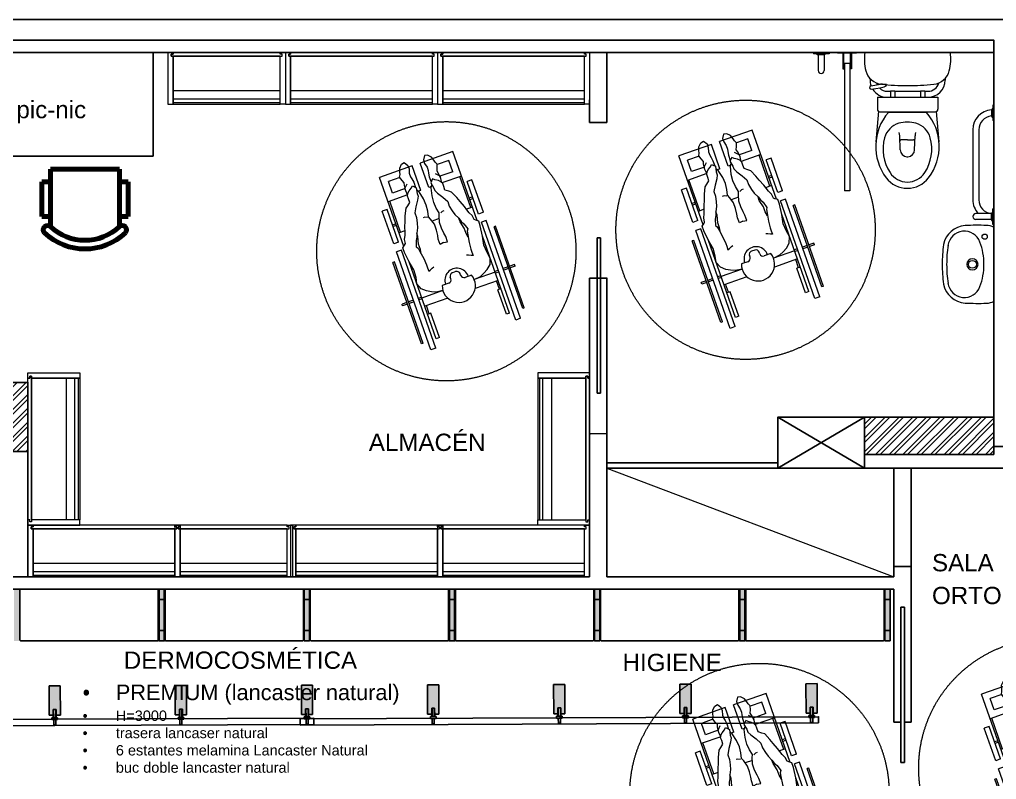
# Model space of a CAD drawing. Extents: x -62916 to 126930, y -44595 to 9525.
# Drawn here: x -22295 to -16642, y -21297 to -16900 of the extents above; entities that cross this region are included whole.
import ezdxf

# ---------------------------------------------------------------- set-up
doc = ezdxf.new("R2010")
doc.units = 0
doc.header["$LTSCALE"] = 1000
doc.header["$MEASUREMENT"] = 0
for name, pattern in [('Discontinua JB', [0.75, 0.5, -0.25]), ('TRAZOS2', [0.375, 0.25, -0.125]), ('TRAZOSX2', [38.1, 25.4, -12.7])]:
    doc.linetypes.add(name, pattern=pattern)
doc.layers.get('0').update_dxf_attribs({"linetype": 'CONTINUOUS'})
for name, color, linetype in [('A_luminarias tecnicas', 21, 'CONTINUOUS'), ('ALZADO', 7, 'CONTINUOUS'), ('AREA', 1, 'CONTINUOUS'), ('Linea Capa Color 0000 JB', 7, 'CONTINUOUS'), ('Linea Capa Color 0140 Blau Vidre JB', 140, 'CONTINUOUS'), ('Mobiliario', 8, 'CONTINUOUS'), ('MURO', 2, 'CONTINUOUS')]:
    doc.layers.add(name, color=color, linetype=linetype)
for name, color, linetype, lineweight in [('CONCEP 2D', 7, 'CONTINUOUS', 15), ('dwgautocad.com', 7, 'CONTINUOUS', 100), ('textos DT ocultar', 7, 'CONTINUOUS', 13)]:
    doc.layers.add(name, color=color, linetype=linetype, lineweight=lineweight)
doc.styles.add('ARIAL', font='Arial.ttf')
doc.styles.add('STYLE1', font='Arial.ttf', dxfattribs={"width": 0.75})

# ---------------------------------------------------------------- blocks, each defined once
blk = doc.blocks.new('A$C7E0B66F5')
at = {"layer": 'CONCEP 2D'}
for p, q in [((0.7879, 1.3267), (0.5992, 1.2604)), ((0.9283, 0.9271), (0.7879, 1.3267)), ((0.5521, 1.2439), (0.3634, 1.1776)), ((0.6018, 1.1023), (0.5521, 1.2439)), ((0.649, 1.1189), (0.5992, 1.2604)), ((0.7635, 1.2757), (0.697, 1.2524)), ((0.7867, 1.2097), (0.7635, 1.2757)), ((0.7867, 1.2097), (0.7126, 1.1837)), ((0.5038, 0.778), (0.3634, 1.1776)), ((0.4809, 1.1764), (0.4144, 1.1531)), ((0.4376, 1.087), (0.4144, 1.1531)), ((0.6701, 1.1694), (0.6594, 1.1468)), ((0.6594, 1.1468), (0.6765, 1.119)), ((0.6621, 1.1177), (0.6666, 1.135)), ((0.6837, 1.163), (0.6701, 1.1694)), ((0.704, 1.1589), (0.6837, 1.163)), ((0.7177, 1.1523), (0.704, 1.1589)), ((0.7291, 1.1412), (0.7177, 1.1523)), ((0.8377, 1.1852), (0.7246, 1.1455)), ((0.735, 1.1245), (0.7291, 1.1412)), ((0.8912, 1.0026), (0.8282, 1.1819)), ((0.8981, 1.1641), (0.8698, 1.1541)), ((0.9361, 0.9654), (0.8698, 1.1541)), ((0.9644, 0.9754), (0.8981, 1.1641)), ((0.5261, 1.0757), (0.4131, 1.036)), ((0.5117, 1.1131), (0.4376, 1.087)), ((0.5253, 1.0696), (0.5273, 1.0854)), ((0.5273, 1.0854), (0.5339, 1.0991)), ((0.5339, 1.0991), (0.5472, 1.115)), ((0.5472, 1.115), (0.5537, 1.1285)), ((0.5537, 1.1285), (0.5762, 1.1176)), ((0.5762, 1.1176), (0.5803, 1.0852)), ((0.5924, 1.0932), (0.5779, 1.1038)), ((0.5803, 1.0852), (0.5862, 1.0684)), ((0.6018, 1.1023), (0.587, 1.0971)), ((0.6177, 1.0532), (0.5924, 1.0932)), ((0.6638, 1.1241), (0.649, 1.1189)), ((0.6673, 1.0706), (0.6621, 1.1177)), ((0.6765, 1.119), (0.6824, 1.1022)), ((0.6824, 1.1022), (0.6995, 1.0857)), ((0.6995, 1.0857), (0.7303, 1.0627)), ((0.742, 1.1045), (0.735, 1.1245)), ((0.7634, 1.0968), (0.742, 1.1045)), ((0.7803, 1.0915), (0.7634, 1.0968)), ((0.8101, 1.0605), (0.7803, 1.0915)), ((0.4855, 0.8601), (0.4225, 1.0394)), ((0.5312, 1.0529), (0.5253, 1.0696)), ((0.5264, 1.0135), (0.5383, 1.0329)), ((0.5383, 1.0329), (0.5312, 1.0529)), ((0.5831, 1.0448), (0.5736, 1.0076)), ((0.5862, 1.0684), (0.5831, 1.0448)), ((0.6341, 1.0175), (0.6177, 1.0532)), ((0.6769, 1.0325), (0.6673, 1.0706)), ((0.692, 1.0003), (0.6769, 1.0325)), ((0.7303, 1.0627), (0.7577, 1.0384)), ((0.7577, 1.0384), (0.7671, 1.0115)), ((0.8296, 1.0373), (0.8101, 1.0605)), ((0.8548, 1.0085), (0.8296, 1.0373)), ((0.9013, 1.0645), (0.8824, 1.0579)), ((0.9046, 1.055), (0.8857, 1.0484)), ((0.4075, 0.9917), (0.3792, 0.9817)), ((0.4455, 0.793), (0.3792, 0.9817)), ((0.4738, 0.803), (0.4075, 0.9917)), ((0.5126, 0.956), (0.5165, 0.9988)), ((0.5165, 0.9988), (0.5264, 1.0135)), ((0.5736, 1.0076), (0.5673, 0.9716)), ((0.5673, 0.9716), (0.5768, 0.9446)), ((0.6424, 0.9829), (0.6341, 1.0175)), ((0.6464, 0.9502), (0.6424, 0.9829)), ((0.7093, 0.9724), (0.692, 1.0003)), ((0.7085, 0.9534), (0.7093, 0.9724)), ((0.7172, 0.9715), (0.7281, 0.9828)), ((0.7281, 0.9828), (0.7382, 0.9863)), ((0.7671, 1.0115), (0.7844, 0.9837)), ((0.7844, 0.9837), (0.7994, 0.9627)), ((0.7994, 0.9627), (0.822, 0.9406)), ((0.8684, 0.9907), (0.8548, 1.0085)), ((0.9006, 1.006), (0.866, 0.9938)), ((0.8822, 0.973), (0.8684, 0.9907)), ((0.8993, 0.9564), (0.8822, 0.973)), ((0.9644, 0.9754), (0.9361, 0.9654)), ((0.4579, 0.9087), (0.439, 0.902)), ((0.5103, 0.8874), (0.512, 0.9257)), ((0.512, 0.9257), (0.5126, 0.956)), ((0.5768, 0.9446), (0.5807, 0.9121)), ((0.5807, 0.9121), (0.5822, 0.8864)), ((0.6252, 0.9466), (0.6151, 0.9431)), ((0.6408, 0.9446), (0.6252, 0.9466)), ((0.6589, 0.936), (0.6464, 0.9502)), ((0.6808, 0.906), (0.6589, 0.936)), ((0.7091, 0.9387), (0.6676, 0.9241)), ((0.6926, 0.8725), (0.6808, 0.906)), ((0.7102, 0.9163), (0.7085, 0.9534)), ((0.7219, 0.8828), (0.7102, 0.9163)), ((0.8291, 0.9204), (0.822, 0.9406)), ((0.822, 0.9406), (0.8358, 0.9228)), ((0.8533, 0.8837), (0.8291, 0.9204)), ((0.8358, 0.9228), (0.8518, 0.9096)), ((0.8518, 0.9096), (0.8737, 0.8796)), ((0.9109, 0.9341), (0.8993, 0.9564)), ((0.92, 0.9297), (0.9109, 0.9341)), ((0.937, 0.9245), (0.92, 0.9297)), ((0.9464, 0.8977), (0.937, 0.9245)), ((0.981, 0.9282), (0.9527, 0.9182)), ((1.1516, 0.3522), (0.9527, 0.9182)), ((1.1799, 0.3621), (0.981, 0.9282)), ((0.4612, 0.8992), (0.4423, 0.8926)), ((0.5107, 0.8689), (0.4761, 0.8568)), ((0.5108, 0.8651), (0.5103, 0.8874)), ((0.5112, 0.8426), (0.5108, 0.8651)), ((0.5822, 0.8864), (0.5783, 0.855)), ((0.5854, 0.8348), (0.5783, 0.855)), ((0.5783, 0.855), (0.5787, 0.8324)), ((0.6998, 0.8411), (0.6926, 0.8725)), ((0.7359, 0.8538), (0.7219, 0.8828)), ((0.7463, 0.8348), (0.7359, 0.8538)), ((0.8639, 0.8535), (0.8533, 0.8837)), ((0.8769, 0.831), (0.8639, 0.8535)), ((0.8737, 0.8796), (0.8704, 0.8672)), ((0.8704, 0.8672), (0.8742, 0.8459)), ((0.9597, 0.8383), (0.9464, 0.8977)), ((1.0353, 0.8943), (1.0258, 0.891)), ((1.1916, 0.4192), (1.0258, 0.891)), ((1.201, 0.4226), (1.0353, 0.8943)), ((0.4738, 0.803), (0.4455, 0.793)), ((0.5082, 0.8189), (0.5112, 0.8426)), ((0.513, 0.7943), (0.5082, 0.8189)), ((0.5087, 0.7852), (0.513, 0.7943)), ((0.5787, 0.8324), (0.5745, 0.8121)), ((0.5745, 0.8121), (0.5762, 0.7751)), ((0.5895, 0.791), (0.5854, 0.8348)), ((0.7035, 0.8198), (0.6998, 0.8411)), ((0.7141, 0.7897), (0.7035, 0.8198)), ((0.7343, 0.8006), (0.7141, 0.7897)), ((0.7343, 0.8006), (0.7569, 0.8047)), ((0.7569, 0.8047), (0.7463, 0.8348)), ((0.8742, 0.8459), (0.8827, 0.8)), ((0.8827, 0.8), (0.8924, 0.7619)), ((0.9672, 0.7846), (0.9597, 0.8383)), ((1.1161, 0.3927), (0.9598, 0.8377)), ((0.4904, 0.7558), (0.4621, 0.7459)), ((0.661, 0.1798), (0.4621, 0.7459)), ((0.6893, 0.1897), (0.4904, 0.7558)), ((0.4987, 0.7705), (0.5087, 0.7852)), ((0.5081, 0.7437), (0.4987, 0.7705)), ((0.5349, 0.689), (0.5081, 0.7437)), ((0.5762, 0.7751), (0.5864, 0.7674)), ((0.5864, 0.7674), (0.5969, 0.7485)), ((0.6001, 0.7608), (0.5895, 0.791)), ((0.5969, 0.7485), (0.6189, 0.7073)), ((0.604, 0.7351), (0.6001, 0.7608)), ((0.8924, 0.7619), (0.8982, 0.7451)), ((0.8982, 0.7451), (0.9053, 0.7251)), ((0.9859, 0.7421), (0.9672, 0.7846)), ((1.0043, 0.711), (0.9859, 0.7421)), ((0.4503, 0.6887), (0.4409, 0.6854)), ((0.6067, 0.2137), (0.4409, 0.6854)), ((0.6161, 0.217), (0.4503, 0.6887)), ((0.5626, 0.6424), (0.5349, 0.689)), ((0.6916, 0.2435), (0.5352, 0.6885)), ((0.6189, 0.7073), (0.6352, 0.6716)), ((0.8784, 0.7269), (0.8672, 0.7268)), ((0.8941, 0.7248), (0.8784, 0.7269)), ((0.9053, 0.7251), (0.8941, 0.7248)), ((1.0027, 0.6728), (1.0043, 0.711)), ((0.5746, 0.5975), (0.5626, 0.6424)), ((0.6352, 0.6716), (0.6411, 0.6548)), ((0.6411, 0.6548), (0.6481, 0.6348)), ((0.6481, 0.6348), (0.6571, 0.6416)), ((0.6571, 0.6416), (0.668, 0.653)), ((0.668, 0.653), (0.6769, 0.6599)), ((0.8039, 0.6328), (0.785, 0.6262)), ((1.0332, 0.6286), (0.9116, 0.5858)), ((0.9477, 0.6044), (0.9677, 0.6228)), ((0.9677, 0.6228), (0.9865, 0.6444)), ((0.9865, 0.6444), (1.0027, 0.6728)), ((1.0505, 0.6399), (1.0316, 0.6333)), ((1.0538, 0.6305), (1.0349, 0.6239)), ((1.1071, 0.6598), (1.0788, 0.6499)), ((1.1104, 0.6504), (1.0821, 0.6404)), ((1.1448, 0.6731), (1.1165, 0.6631)), ((1.1481, 0.6636), (1.1198, 0.6537)), ((1.1481, 0.6636), (1.1448, 0.6731)), ((0.5797, 0.5618), (0.5746, 0.5975)), ((0.7638, 0.5657), (0.7261, 0.5525)), ((0.7761, 0.5912), (0.7728, 0.6007)), ((0.8327, 0.6111), (0.8294, 0.6205)), ((0.8959, 0.6121), (0.8582, 0.5989)), ((0.9116, 0.5858), (0.9477, 0.6044)), ((1.0498, 0.5814), (0.9171, 0.5348)), ((1.057, 0.5309), (1.0404, 0.5781)), ((0.6048, 0.533), (0.5797, 0.5618)), ((0.6353, 0.521), (0.6048, 0.533)), ((0.7303, 0.5221), (0.6087, 0.4794)), ((0.6635, 0.5159), (0.6353, 0.521)), ((0.6906, 0.514), (0.6635, 0.5159)), ((0.7303, 0.5221), (0.6906, 0.514)), ((1.0664, 0.5342), (1.0475, 0.5276)), ((1.0973, 0.3861), (1.0475, 0.5276)), ((0.5221, 0.4543), (0.4938, 0.4443)), ((0.5599, 0.4675), (0.5316, 0.4576)), ((0.5632, 0.4581), (0.5349, 0.4482)), ((0.607, 0.4841), (0.5882, 0.4775)), ((0.6103, 0.4747), (0.5915, 0.4681)), ((0.758, 0.4789), (0.6253, 0.4322)), ((0.4971, 0.4349), (0.4938, 0.4443)), ((0.5254, 0.4449), (0.4971, 0.4349)), ((0.6513, 0.3884), (0.6347, 0.4355)), ((1.201, 0.4226), (1.1916, 0.4192)), ((0.6607, 0.3917), (0.6418, 0.3851)), ((0.7104, 0.2502), (0.6607, 0.3917)), ((1.1161, 0.3927), (1.0973, 0.3861)), ((1.1799, 0.3621), (1.1516, 0.3522)), ((0.7104, 0.2502), (0.6916, 0.2435)), ((0.6161, 0.217), (0.6067, 0.2137)), ((0.6893, 0.1897), (0.661, 0.1798))]:
    blk.add_line(p, q, dxfattribs=at)
for points in [[(0.7185, 1.1714), (0.7045, 1.2004), (0.6965, 1.2126), (0.6973, 1.2317), (0.6969, 1.2542), (0.6855, 1.2652), (0.6774, 1.2774), (0.6636, 1.2952), (0.641, 1.3061), (0.623, 1.3036), (0.6168, 1.2787), (0.6239, 1.2586), (0.6386, 1.2375), (0.6457, 1.2174), (0.647, 1.2028), (0.6509, 1.1815), (0.6615, 1.1514)], [(0.5147, 1.0998), (0.5075, 1.1311), (0.5062, 1.1457), (0.4935, 1.1601), (0.4797, 1.1779), (0.4818, 1.1936), (0.4804, 1.2082), (0.4801, 1.2307), (0.491, 1.2534), (0.5066, 1.2627), (0.5269, 1.2472), (0.534, 1.227), (0.5357, 1.2013), (0.5428, 1.1812), (0.5508, 1.169), (0.5611, 1.15), (0.5717, 1.1198)], [(0.7246, 1.1455), (0.7185, 1.1714), (0.7138, 1.1848), (0.6865, 1.1978)], [(0.5261, 1.0757), (0.5147, 1.0998), (0.51, 1.1132), (0.5231, 1.1404)]]:
    blk.add_lwpolyline(points, dxfattribs=at)
at = {"layer": 'CONCEP 2D', "linetype": 'TRAZOS2', "ltscale": 250}
blk.add_circle((0.75, 0.75), 0.75, dxfattribs=at)
at = {"layer": 'CONCEP 2D'}
for centre, radius, start, end in [((0.811, 0.5823), 0.07, 19.36, 199.36), ((0.7916, 0.6073), 0.02, 109.36, 199.36), ((0.8105, 0.6139), 0.02, 19.36, 109.36), ((0.8222, 0.5504), 0.0962, 178.7503, 39.9697), ((0.7572, 0.5846), 0.02, 289.36, 19.36), ((0.8516, 0.6177), 0.02, 199.36, 289.36)]:
    blk.add_arc(centre, radius, start, end, dxfattribs=at)
blk = doc.blocks.new('A$C71AC2B42')
at = {"layer": 'CONCEP 2D'}
for p, q in [((0.09, 1.5646), (0, 1.5646)), ((0, 1.5646), (0, 1.5571)), ((0.09, 1.5571), (0, 1.5571)), ((0.0175, 1.5571), (0.0271, 1.5496)), ((0.0271, 1.5496), (0.0271, 1.4596)), ((0.0623, 1.5496), (0.0271, 1.5496)), ((0.0621, 1.5496), (0.0621, 1.4596)), ((0.0725, 1.5571), (0.0623, 1.5496)), ((0.09, 1.5646), (0.09, 1.5571)), ((0.14, 1.5646), (0.25, 1.5646)), ((0.14, 1.5596), (0.14, 1.5646)), ((0.25, 1.5596), (0.14, 1.5596)), ((0.17, 1.5596), (0.17, 1.4696)), ((0.175, 1.4696), (0.175, 1.5596)), ((0.215, 1.4696), (0.215, 1.5596)), ((0.22, 1.5596), (0.22, 1.4696)), ((0.25, 1.5646), (0.25, 1.5596)), ((1.0447, 0), (1.0447, 1.5646)), ((0.215, 1.4996), (0.175, 1.4996)), ((0.18, 1.4996), (0.18, 0.7645)), ((0.21, 1.4996), (0.21, 0.7645)), ((0.17, 1.4696), (0.175, 1.4696)), ((0.175, 1.4696), (0.18, 1.4696)), ((0.215, 1.4696), (0.21, 1.4696)), ((0.22, 1.4696), (0.215, 1.4696)), ((0.3277, 1.4142), (0.3277, 1.4046)), ((0.7623, 1.415), (0.7623, 1.4046)), ((0.3325, 1.3717), (0.3885, 1.3802)), ((0.3355, 1.352), (0.3856, 1.3595)), ((0.3991, 1.3799), (0.393, 1.3804)), ((0.4228, 1.378), (0.3991, 1.3799)), ((0.4226, 1.3761), (0.4228, 1.378)), ((0.37, 1.3046), (0.37, 1.2361)), ((0.37, 1.3046), (0.72, 1.3046)), ((0.4279, 1.3396), (0.445, 1.3396)), ((0.445, 1.3426), (0.445, 1.3046)), ((0.445, 1.3426), (0.47, 1.3426)), ((0.47, 1.3426), (0.47, 1.3046)), ((0.47, 1.3396), (0.62, 1.3396)), ((0.62, 1.3426), (0.645, 1.3426)), ((0.62, 1.3426), (0.62, 1.3046)), ((0.645, 1.3426), (0.645, 1.3046)), ((0.645, 1.3396), (0.6621, 1.3396)), ((0.72, 1.3046), (0.72, 1.2361)), ((1.0372, 1.2596), (1.0372, 1.1696)), ((1.0447, 1.2596), (1.0372, 1.2596)), ((1.0447, 1.2596), (1.0447, 1.1696)), ((0.3766, 1.2237), (0.3611, 1.0467)), ((0.385, 1.2211), (0.705, 1.2211)), ((0.6537, 1.2176), (0.4337, 1.2176)), ((0.711, 1.2223), (0.7264, 1.0467)), ((1.0372, 1.2421), (1.0297, 1.2319)), ((1.0297, 1.2319), (1.0297, 1.1968)), ((1.0372, 1.1871), (1.0297, 1.1968)), ((1.0447, 1.1696), (1.0372, 1.1696)), ((0.5022, 1.0012), (0.4994, 1.0824)), ((0.5852, 1.0012), (0.5881, 1.0824)), ((0.9222, 1.1171), (0.9222, 0.7121)), ((0.9572, 1.1171), (0.9572, 0.7121)), ((0.5437, 1.0592), (0.5085, 1.0592)), ((0.5437, 1.0592), (0.579, 1.0592)), ((0.21, 0.7645), (0.18, 0.7645)), ((1.0297, 0.6325), (0.9397, 0.6325)), ((1.0372, 0.6421), (1.0297, 0.6325)), ((1.0297, 0.5974), (1.0297, 0.6325)), ((1.0447, 0.6596), (1.0372, 0.6596)), ((1.0372, 0.5696), (1.0372, 0.6596)), ((1.0447, 0.5696), (1.0447, 0.6596)), ((1.0297, 0.5975), (0.9397, 0.5975)), ((1.0372, 0.5871), (1.0297, 0.5974)), ((1.0447, 0.5696), (1.0372, 0.5696)), ((1.0448, 0.1248), (1.0448, 0.5519))]:
    blk.add_line(p, q, dxfattribs=at)
for centre, radius in [((0.9908, 0.4983), 0.015), ((0.9198, 0.3383), 0.023)]:
    blk.add_circle(centre, radius, dxfattribs=at)
for centre, radius, start, end in [((0.5747, 1.5266), 0.28, 172.2001, 194.1053), ((0.5147, 1.5266), 0.28, 345.8947, 7.7999), ((0.0446, 1.4596), 0.0175, 180, 0), ((0.404, 1.4838), 0.104, 194.1053, 264.2157), ((0.6854, 1.4838), 0.104, 275.7843, 345.8947), ((0.334, 1.3619), 0.01, 98.5693, 278.5693), ((0.4277, 1.4046), 0.1, 180, 199.1363), ((0.4279, 1.4046), 0.065, 194.5903, 204.9421), ((0.4279, 1.4046), 0.065, 224.6964, 270), ((0.3662, 1.4881), 0.13, 278.5693, 293.0791), ((0.3915, 1.3604), 0.02, 85.5693, 98.5693), ((0.5447, 2.8726), 1.5, 264.2157, 270), ((0.4136, 1.3767), 0.009, 293.0791, 355.5693), ((0.5447, 2.8726), 1.5, 270, 275.7843), ((0.6621, 1.4046), 0.065, 270, 344.8076), ((0.6623, 1.4046), 0.1, 270, 0), ((0.4277, 1.4046), 0.1, 211.1129, 270), ((0.66, 1.0206), 0.3, 138.9469, 217.2408), ((0.385, 1.2361), 0.015, 180, 270), ((0.4275, 1.0206), 0.3, 322.7592, 41.0531), ((0.705, 1.2361), 0.015, 270, 0), ((1.0372, 1.1171), 0.115, 93.7393, 180), ((1.0372, 1.1171), 0.08, 95.3794, 180), ((0.5272, 1.0389), 0.12, 105.9812, 164.9134), ((0.5437, 0.9812), 0.18, 90, 105.9812), ((0.5437, 0.9812), 0.18, 74.0188, 90), ((0.5603, 1.0389), 0.12, 15.0866, 74.0188), ((0.4095, 1.0793), 0.09, 2, 14.0936), ((0.678, 1.0793), 0.09, 165.9064, 178), ((0.6527, 1.0051), 0.25, 164.9134, 213.022), ((0.5085, 1.0512), 0.008, 90, 182), ((0.579, 1.0512), 0.008, 358, 90), ((0.4347, 1.0051), 0.25, 326.978, 15.0866), ((0.5422, 1.0012), 0.04, 180, 268.518), ((0.5437, 1.0592), 0.098, 268.518, 270), ((0.5437, 1.0592), 0.098, 270, 271.482), ((0.5452, 1.0012), 0.04, 271.482, 0), ((0.5437, 0.9342), 0.12, 213.022, 270), ((0.5437, 0.9342), 0.12, 270, 326.978), ((0.5437, 0.9322), 0.154, 217.2408, 270), ((0.5437, 0.9322), 0.154, 270, 322.7592), ((1.0372, 0.7121), 0.115, 180, 223.8354), ((1.0372, 0.7121), 0.08, 180, 264.6206), ((0.9397, 0.615), 0.0175, 90, 270), ((0.8848, 0.4283), 0.134, 93.3541, 169.7124), ((0.8736, 0.434), 0.096, 20.4236, 171.8929), ((0.9513, -0.7057), 1.27, 87.6959, 93.3541), ((0.9983, 0.4633), 0.1, 62.2898, 90), ((1.5448, 0.3383), 0.8, 171.8125, 180), ((0.6168, 0.3383), 0.37, 0, 20.4236), ((1.5448, 0.3383), 0.774, 171.8125, 180), ((0.9198, 0.3383), 0.0325, 0, 180), ((1.5448, 0.3383), 0.8, 180, 188.1875), ((1.5448, 0.3383), 0.774, 180, 188.1875), ((0.9198, 0.3383), 0.0325, 180, 0), ((0.6168, 0.3383), 0.37, 339.5764, 0), ((0.8736, 0.2427), 0.096, 188.1071, 339.5764), ((0.8848, 0.2483), 0.134, 190.2876, 266.6459), ((0.9513, 1.3824), 1.27, 266.6459, 272.3041), ((0.9983, 0.2133), 0.1, 272.3041, 297.7102)]:
    blk.add_arc(centre, radius, start, end, dxfattribs=at)
blk = doc.blocks.new('EST.ALMACEN_680')
at = {"layer": 'CONCEP 2D'}
for p, q in [((30, 0), (30, -10)), ((850, -10), (850, 0)), ((30, -10), (19, -10)), ((19, -10), (19, -21)), ((19, -21), (861, -21)), ((861, -10), (850, -10)), ((861, -21), (861, -10))]:
    blk.add_line(p, q, dxfattribs=at)
for points in [[(19, -21), (19, -10), (30, -10), (30, 0), (0, 0), (0, -300), (30, -300), (30, -21)], [(861, -21), (861, -10), (850, -10), (850, 0), (880, 0), (880, -300), (850, -300), (850, -21)], [(30, -300), (850, -300), (850, -21), (30, -21)], [(30, -300), (850, -300), (850, -21), (30, -21)]]:
    blk.add_lwpolyline(points, close=True, dxfattribs=at)
blk.add_lwpolyline([(30, 0), (30, -10), (19, -10), (19, -21), (861, -21), (861, -10), (850, -10), (850, 0), (30, 0)], dxfattribs=at)
at = {"layer": 'CONCEP 2D', "color": 4}
blk.add_lwpolyline([(30, -221), (850, -221), (850, -21), (30, -21)], close=True, dxfattribs=at)
at = {"layer": 'CONCEP 2D', "linetype": 'TRAZOSX2'}
blk.add_lwpolyline([(30, -290), (850, -290), (850, -271), (30, -271)], close=True, dxfattribs=at)
blk = doc.blocks.new('silla planta')
at = {"layer": 'dwgautocad.com'}
for p, q in [((0.5326, -0.8996), (0.5326, -1.2306)), ((0.9326, -1.2306), (0.9326, -0.8996)), ((0.4826, -1.1572), (0.4826, -0.9572)), ((0.5326, -0.9572), (0.4826, -0.9572)), ((0.9326, -0.9572), (0.9826, -0.9572)), ((0.9826, -1.1572), (0.9826, -0.9572)), ((0.5326, -1.1572), (0.4826, -1.1572)), ((0.9326, -1.1572), (0.9826, -1.1572)), ((0.5326, -1.2306), (0.9326, -1.2306))]:
    blk.add_line(p, q, dxfattribs=at)
for centre, radius, start, end in [((0.7326, -1.1099), 0.3402, 46.4394, 133.5606), ((0.7326, -1.1099), 0.2902, 46.4394, 133.5606), ((0.5169, -0.8801), 0.0251, 138.3417, 308.7795), ((0.9483, -0.8801), 0.0251, 231.2205, 41.6583)]:
    blk.add_arc(centre, radius, start, end, dxfattribs=at)
blk = doc.blocks.new('EST.ALMACEN_880')
at = {"layer": 'CONCEP 2D'}
for p, q in [((30, 0), (30, -10)), ((650, -10), (650, 0)), ((30, -10), (19, -10)), ((19, -10), (19, -21)), ((19, -21), (661, -21)), ((661, -10), (650, -10)), ((661, -21), (661, -10))]:
    blk.add_line(p, q, dxfattribs=at)
for points in [[(19, -21), (19, -10), (30, -10), (30, 0), (0, 0), (0, -300), (30, -300), (30, -21)], [(661, -21), (661, -10), (650, -10), (650, 0), (680, 0), (680, -300), (650, -300), (650, -21)], [(30, -300), (650, -300), (650, -21), (30, -21)], [(30, -300), (650, -300), (650, -21), (30, -21)]]:
    blk.add_lwpolyline(points, close=True, dxfattribs=at)
blk.add_lwpolyline([(30, 0), (30, -10), (19, -10), (19, -21), (661, -21), (661, -10), (650, -10), (650, 0), (30, 0)], dxfattribs=at)
at = {"layer": 'CONCEP 2D', "color": 4}
blk.add_lwpolyline([(30, -221), (650, -221), (650, -21), (30, -21)], close=True, dxfattribs=at)
at = {"layer": 'CONCEP 2D', "linetype": 'TRAZOSX2'}
blk.add_lwpolyline([(30, -290), (650, -290), (650, -271), (30, -271)], close=True, dxfattribs=at)
blk = doc.blocks.new('Hance track')
at = {"layer": 'A_luminarias tecnicas'}
h = blk.add_hatch(color=256, dxfattribs=at)
h.dxf.hatch_style = 1
h.paths.add_polyline_path([(0.0325, 0.17), (0.0085, 0.17), (0.0085, 0.1362), (-0.0085, 0.1362), (-0.0085, 0.17), (-0.0325, 0.17), (-0.0325, 0), (0.0325, 0)])
for p, q in [((-0.0085, 0.17), (-0.0325, 0.17)), ((-0.0325, 0.17), (-0.0325, 0)), ((-0.0166, 0.1951), (0.0166, 0.1951)), ((-0.0166, 0.1841), (-0.0166, 0.1951)), ((-0.0166, 0.1841), (0.0166, 0.1841)), ((-0.0085, 0.1841), (-0.0085, 0.1362)), ((-0.0061, 0.225), (-0.0061, 0.1951)), ((-0.0061, 0.225), (0.0061, 0.225)), ((-0.0061, 0.1841), (-0.0061, 0.1362)), ((0.0061, 0.225), (0.0061, 0.1951)), ((0.0061, 0.1841), (0.0061, 0.1362)), ((0.0085, 0.1841), (0.0085, 0.1362)), ((0.0325, 0.17), (0.0085, 0.17)), ((0.0166, 0.1841), (0.0166, 0.1951)), ((0.0325, 0.17), (0.0325, 0)), ((-0.0085, 0.1362), (0.0085, 0.1362)), ((0.0325, 0), (-0.0325, 0))]:
    blk.add_line(p, q, dxfattribs=at)

msp = doc.modelspace()

# ---------------------------------------------------------------- hatches: boundary and pattern name
at = {"layer": 'ALZADO', "ltscale": 0.5}
h = msp.add_hatch(dxfattribs=at)
h.set_pattern_fill('ANSI32', color=256, scale=150)
h.set_pattern_definition([(45, (0, -25938.553), (-39.77476, 39.77476), []), (45, (26.517, -25938.553), (-39.77476, 39.77476), [])])
h.paths.add_polyline_path([(-21096.7, -22320.4), (-21666.7, -22320.4), (-21666.7, -22720.4), (-21096.7, -22720.4)])
h.paths.add_polyline_path([(-21666.7, -22320.4), (-22066.7, -22320.4), (-22066.7, -22720.4), (-21666.7, -22720.4)])
h.paths.add_polyline_path([(-24426.7, -22320.4), (-24776.7, -22320.4), (-24776.7, -22670.4), (-24426.7, -22670.4)])
h.paths.add_polyline_path([(-16686.3, -22270.4), (-17216.3, -22270.4), (-17216.3, -22690.4), (-16686.3, -22690.4)], flags=0)
h.paths.add_polyline_path([(-16656.7, -21970.4), (-17236.7, -21970.4), (-17236.7, -22770.4), (-16656.7, -22770.4)])
h.paths.add_polyline_path([(-16686.3, -22270.4), (-16686.3, -22690.4), (-17216.3, -22690.4), (-17216.3, -22270.4)], flags=16)
h.paths.add_polyline_path([(-11946.7, -19150.4), (-12476.7, -19150.4), (-12476.7, -19570.4), (-11946.7, -19570.4)])
h.paths.add_polyline_path([(-11972.7, -22270.4), (-12502.7, -22270.4), (-12502.7, -22690.4), (-11972.7, -22690.4)])
h.paths.add_polyline_path([(-22246.7, -19000.4), (-22746.7, -19000.4), (-22746.7, -19400.4), (-22246.7, -19400.4)])
h.paths.add_polyline_path([(-24376.7, -26210.4), (-24826.7, -26210.4), (-24826.7, -26560.4), (-24376.7, -26560.4)])
h.paths.add_polyline_path([(-21666.7, -26210.4), (-22116.7, -26210.4), (-22116.7, -26560.4), (-21666.7, -26560.4)])
h.paths.add_polyline_path([(-16716.7, -26150.4), (-17246.7, -26150.4), (-17246.7, -26510.4), (-16716.7, -26510.4)])
h.paths.add_polyline_path([(-11972.7, -26150.4), (-12502.7, -26150.4), (-12502.7, -26510.4), (-11972.7, -26510.4)])
h.paths.add_polyline_path([(-28426.7, -26210.4), (-28776.7, -26210.4), (-28776.7, -26560.4), (-28426.7, -26560.4)])
h.paths.add_polyline_path([(-27746.7, -22320.4), (-28096.7, -22320.4), (-28096.7, -22670.4), (-27746.7, -22670.4)])
h.paths.add_polyline_path([(-27146.7, -19000.4), (-27496.7, -19000.4), (-27496.7, -19350.4), (-27146.7, -19350.4)])
h.paths.add_polyline_path([(-16656.7, -19200.4), (-17406.7, -19200.4), (-17406.7, -19416.5), (-16656.7, -19416.5), (-16656.7, -19370.4)])
at = {"layer": 'Linea Capa Color 0000 JB', "ltscale": 10}
h = msp.add_hatch(color=256, dxfattribs=at)
h.set_gradient(color1=(214, 214, 214), color2=(214, 214, 214), tint=1)
h.paths.add_polyline_path([(-22327.9, -20495.4), (-22297.9, -20495.4), (-22297.9, -20195.4), (-22327.9, -20195.4)])
h.paths.add_polyline_path([(-21457.9, -20495.4), (-21487.9, -20495.4), (-21487.9, -20195.4), (-21457.9, -20195.4)])
h = msp.add_hatch(color=256, dxfattribs=at)
h.set_gradient(color1=(214, 214, 214), color2=(214, 214, 214), tint=1)
h.paths.add_polyline_path([(-21487.9, -20495.4), (-21457.9, -20495.4), (-21457.9, -20195.4), (-21487.9, -20195.4)])
h.paths.add_polyline_path([(-20617.9, -20495.4), (-20647.9, -20495.4), (-20647.9, -20195.4), (-20617.9, -20195.4)])
h = msp.add_hatch(color=256, dxfattribs=at)
h.set_gradient(color1=(214, 214, 214), color2=(214, 214, 214), tint=1)
h.paths.add_polyline_path([(-20647.9, -20495.4), (-20617.9, -20495.4), (-20617.9, -20195.4), (-20647.9, -20195.4)])
h.paths.add_polyline_path([(-19778, -20495.4), (-19808, -20495.4), (-19808, -20195.4), (-19778, -20195.4)])
h = msp.add_hatch(color=256, dxfattribs=at)
h.set_gradient(color1=(214, 214, 214), color2=(214, 214, 214), tint=1)
h.paths.add_polyline_path([(-19808, -20495.4), (-19778, -20495.4), (-19778, -20195.4), (-19808, -20195.4)])
h.paths.add_polyline_path([(-18938, -20495.4), (-18968, -20495.4), (-18968, -20195.4), (-18938, -20195.4)])
h = msp.add_hatch(color=256, dxfattribs=at)
h.set_gradient(color1=(214, 214, 214), color2=(214, 214, 214), tint=1)
h.paths.add_polyline_path([(-18968, -20495.4), (-18938, -20495.4), (-18938, -20195.4), (-18968, -20195.4)])
h.paths.add_polyline_path([(-18098, -20495.4), (-18128, -20495.4), (-18128, -20195.4), (-18098, -20195.4)])
h = msp.add_hatch(color=256, dxfattribs=at)
h.set_gradient(color1=(214, 214, 214), color2=(214, 214, 214), tint=1)
h.paths.add_polyline_path([(-18128, -20495.4), (-18098, -20495.4), (-18098, -20195.4), (-18128, -20195.4)])
h.paths.add_polyline_path([(-17258.1, -20495.4), (-17288.1, -20495.4), (-17288.1, -20195.4), (-17258.1, -20195.4)])

# ---------------------------------------------------------------- linework, layer by layer
for p, q in [((-18995.2, -17496.8), (-18896.7, -17496.6)), ((-18953.8, -19062.5), (-18953.8, -18162.5)), ((-18953.8, -18162.5), (-18933.8, -18162.5)), ((-18933.8, -19062.5), (-18933.8, -18162.5)), ((-18995.2, -18396.8), (-18953.8, -18396.7)), ((-18933.8, -18396.6), (-18895.2, -18396.5)), ((-18953.8, -19062.5), (-18933.8, -19062.5)), ((-18991, -19296.8), (-18892.4, -19296.5)), ((-17232.4, -20065.3), (-17133.9, -20065.5)), ((-17195.3, -20299.5), (-17195.3, -21199.5)), ((-17195.3, -20299.5), (-17175.3, -20299.5)), ((-17175.3, -20299.5), (-17175.3, -21199.5)), ((-17236.7, -20965.2), (-17195.3, -20965.3)), ((-17175.3, -20965.4), (-17136.7, -20965.5)), ((-17195.3, -21199.5), (-17175.3, -21199.5))]:
    msp.add_line(p, q)
at = {"layer": 'A_luminarias tecnicas'}
for points in [[(-20591.5, -20979.1), (-20591.6, -20943.1), (-23591.6, -20955), (-23591.5, -20991)], [(-17671.5, -20970.3), (-17671.6, -20934.3), (-20671.6, -20946.3), (-20671.5, -20982.3)]]:
    msp.add_lwpolyline(points, close=True, dxfattribs=at)
at = {"layer": 'ALZADO', "ltscale": 0.5}
for p, q in [((-21522.7, -17090.4), (-21522.7, -17690.4)), ((-18896.7, -17496.6), (-18896.7, -17090.4)), ((-18996.7, -17496.6), (-18996.7, -17365.4)), ((-18996.7, -17496.6), (-18896.7, -17496.6)), ((-21522.7, -17690.4), (-22969.3, -17690.4)), ((-18996.7, -20125.4), (-18996.7, -18396.6)), ((-18996.7, -18396.6), (-18896.7, -18396.6)), ((-18896.7, -20125.4), (-18896.7, -18396.6)), ((-22246.7, -19400.4), (-22246.7, -20125.4)), ((-17236.7, -20125.4), (-17236.7, -19495.4)), ((-17136.7, -20965.5), (-17136.7, -19495.4)), ((-18996.7, -20125.4), (-24196.7, -20125.4)), ((-18896.7, -20125.4), (-17236.7, -20125.4)), ((-17904.2, -20125.4), (-18456.4, -20125.4)), ((-17236.7, -20195.4), (-24196.3, -20195.4)), ((-17236.7, -20965.2), (-17236.7, -20195.4))]:
    msp.add_line(p, q, dxfattribs=at)
at = {"layer": 'CONCEP 2D', "color": 8, "linetype": 'TRAZOS2', "ltscale": 250}
msp.add_line((-18896.7, -19495.4), (-17236.7, -20125.4), dxfattribs=at)
at = {"layer": 'Linea Capa Color 0000 JB', "linetype": 'Discontinua JB', "ltscale": 3}
for points in [[(-21487.9, -20255.4), (-21457.9, -20255.4), (-21457.9, -20195.4), (-21487.9, -20195.4)], [(-21457.9, -20255.4), (-21487.9, -20255.4), (-21487.9, -20195.4), (-21457.9, -20195.4)], [(-20647.9, -20255.4), (-20617.9, -20255.4), (-20617.9, -20195.4), (-20647.9, -20195.4)], [(-20617.9, -20255.4), (-20647.9, -20255.4), (-20647.9, -20195.4), (-20617.9, -20195.4)], [(-19808, -20255.4), (-19778, -20255.4), (-19778, -20195.4), (-19808, -20195.4)], [(-19778, -20255.4), (-19808, -20255.4), (-19808, -20195.4), (-19778, -20195.4)], [(-18968, -20255.4), (-18938, -20255.4), (-18938, -20195.4), (-18968, -20195.4)], [(-18938, -20255.4), (-18968, -20255.4), (-18968, -20195.4), (-18938, -20195.4)], [(-18128, -20255.4), (-18098, -20255.4), (-18098, -20195.4), (-18128, -20195.4)], [(-18098, -20255.4), (-18128, -20255.4), (-18128, -20195.4), (-18098, -20195.4)], [(-17258.1, -20255.4), (-17288.1, -20255.4), (-17288.1, -20195.4), (-17258.1, -20195.4)], [(-21487.9, -20495.4), (-21457.9, -20495.4), (-21457.9, -20435.4), (-21487.9, -20435.4)], [(-21457.9, -20495.4), (-21487.9, -20495.4), (-21487.9, -20435.4), (-21457.9, -20435.4)], [(-20647.9, -20495.4), (-20617.9, -20495.4), (-20617.9, -20435.4), (-20647.9, -20435.4)], [(-20617.9, -20495.4), (-20647.9, -20495.4), (-20647.9, -20435.4), (-20617.9, -20435.4)], [(-19808, -20495.4), (-19778, -20495.4), (-19778, -20435.4), (-19808, -20435.4)], [(-19778, -20495.4), (-19808, -20495.4), (-19808, -20435.4), (-19778, -20435.4)], [(-18968, -20495.4), (-18938, -20495.4), (-18938, -20435.4), (-18968, -20435.4)], [(-18938, -20495.4), (-18968, -20495.4), (-18968, -20435.4), (-18938, -20435.4)], [(-18128, -20495.4), (-18098, -20495.4), (-18098, -20435.4), (-18128, -20435.4)], [(-18098, -20495.4), (-18128, -20495.4), (-18128, -20435.4), (-18098, -20435.4)], [(-17258.1, -20495.4), (-17288.1, -20495.4), (-17288.1, -20435.4), (-17258.1, -20435.4)]]:
    msp.add_lwpolyline(points, close=True, dxfattribs=at)
at = {"layer": 'Linea Capa Color 0000 JB', "ltscale": 10}
for points in [[(-21487.9, -20495.4), (-21457.9, -20495.4), (-21457.9, -20195.4), (-21487.9, -20195.4)], [(-21457.9, -20495.4), (-21487.9, -20495.4), (-21487.9, -20195.4), (-21457.9, -20195.4)], [(-20647.9, -20495.4), (-20617.9, -20495.4), (-20617.9, -20195.4), (-20647.9, -20195.4)], [(-20617.9, -20495.4), (-20647.9, -20495.4), (-20647.9, -20195.4), (-20617.9, -20195.4)], [(-19808, -20495.4), (-19778, -20495.4), (-19778, -20195.4), (-19808, -20195.4)], [(-19778, -20495.4), (-19808, -20495.4), (-19808, -20195.4), (-19778, -20195.4)], [(-18968, -20495.4), (-18938, -20495.4), (-18938, -20195.4), (-18968, -20195.4)], [(-18938, -20495.4), (-18968, -20495.4), (-18968, -20195.4), (-18938, -20195.4)], [(-18128, -20495.4), (-18098, -20495.4), (-18098, -20195.4), (-18128, -20195.4)], [(-18098, -20495.4), (-18128, -20495.4), (-18128, -20195.4), (-18098, -20195.4)], [(-17258.1, -20495.4), (-17288.1, -20495.4), (-17288.1, -20195.4), (-17258.1, -20195.4)]]:
    msp.add_lwpolyline(points, close=True, dxfattribs=at)
at = {"layer": 'Linea Capa Color 0140 Blau Vidre JB', "ltscale": 10}
for points in [[(-22287.9, -20495.4), (-21497.9, -20495.4, 0.414214), (-21492.9, -20490.4), (-21492.9, -20195.4), (-22292.9, -20195.4), (-22292.9, -20490.4, 0.414214)], [(-21447.9, -20495.4), (-20657.9, -20495.4, 0.414214), (-20652.9, -20490.4), (-20652.9, -20195.4), (-21452.9, -20195.4), (-21452.9, -20490.4, 0.414214)], [(-20607.9, -20495.4), (-19817.9, -20495.4, 0.414214), (-19812.9, -20490.4), (-19812.9, -20195.4), (-20612.9, -20195.4), (-20612.9, -20490.4, 0.414214)], [(-19768, -20495.4), (-18978, -20495.4, 0.414214), (-18973, -20490.4), (-18973, -20195.4), (-19773, -20195.4), (-19773, -20490.4, 0.414214)], [(-18928, -20495.4), (-18138, -20495.4, 0.414214), (-18133, -20490.4), (-18133, -20195.4), (-18933, -20195.4), (-18933, -20490.4, 0.414214)], [(-18088, -20495.4), (-17298, -20495.4, 0.414214), (-17293, -20490.4), (-17293, -20195.4), (-18093, -20195.4), (-18093, -20490.4, 0.414214)]]:
    msp.add_lwpolyline(points, format="xyb", close=True, dxfattribs=at)
at = {"layer": 'Mobiliario', "ltscale": 0.5}
msp.add_lwpolyline([(-18896.7, -19465.4), (-17906.7, -19465.4), (-17906.7, -19495.4), (-18896.7, -19495.4), (-18896.7, -19465.4)], dxfattribs=at)
at = {"layer": 'MURO', "ltscale": 0.5}
for p, q in [((-21156.7, -16900.4), (-27117.1, -16900.4)), ((-21156.7, -17020.4), (-27016.9, -17020.4)), ((-21226.7, -17090.4), (-22846.7, -17090.4)), ((-16656.7, -17090.4), (-21226.7, -17090.4)), ((-16656.7, -19200.4), (-17906.7, -19200.4)), ((-16656.7, -19370.4), (-16656.7, -19416.5)), ((-16656.7, -19416.5), (-17406.7, -19416.5)), ((-16491.7, -19495.4), (-17906.7, -19495.4))]:
    msp.add_line(p, q, dxfattribs=at)
for points in [[(-13496.7, -17880.4), (-13496.7, -19250.4), (-16536.7, -19250.4), (-16536.7, -16900.4), (-21156.7, -16900.4)], [(-13376.7, -18000.4), (-13376.7, -19370.4), (-16656.7, -19370.4), (-16656.7, -17020.4), (-21226.7, -17020.4)], [(-17906.7, -19495.4), (-17906.7, -19200.4), (-17406.7, -19200.4), (-17406.7, -19495.4), (-17906.7, -19495.4), (-17406.7, -19200.4), (-17406.7, -19495.4), (-17906.7, -19200.4)]]:
    msp.add_lwpolyline(points, dxfattribs=at)
msp.add_lwpolyline([(-22746.7, -19000.4), (-22246.7, -19000.4), (-22246.7, -19400.4), (-22746.7, -19400.4)], close=True, dxfattribs=at)

# ---------------------------------------------------------------- block references
at = {"layer": 'A_luminarias tecnicas', "xscale": 1000, "yscale": 1000, "zscale": 1000, "rotation": 180.1718222476884}
for p in [(-18442.2, -20745.2), (-17712.2, -20743), (-22092.2, -20756.1), (-21362.2, -20753.9), (-20632.2, -20751.7), (-20632.2, -20751.7), (-19902.2, -20749.5), (-19172.2, -20747.3)]:
    msp.add_blockref('Hance track', p, dxfattribs=at)
at = {"layer": 'CONCEP 2D'}
for name, p in [('EST.ALMACEN_880', (-21436.7, -17090.4)), ('EST.ALMACEN_680', (-20756.7, -17090.4)), ('EST.ALMACEN_680', (-19876.7, -17090.4)), ('EST.ALMACEN_680', (-22246.7, -19825.4)), ('EST.ALMACEN_880', (-21396.7, -19825.4)), ('EST.ALMACEN_680', (-20726.7, -19825.4)), ('EST.ALMACEN_680', (-19876.7, -19825.4))]:
    msp.add_blockref(name, p, dxfattribs=at)
at = {"layer": 'CONCEP 2D', "xscale": 1000, "yscale": 1000, "zscale": 1000}
for name, p in [('A$C71AC2B42', (-17701.4, -18655.1)), ('A$C7E0B66F5', (-18844.2, -18867.1)), ('A$C7E0B66F5', (-20575.6, -18991.2)), ('A$C7E0B66F5', (-17092.4, -21981.6)), ('A$C7E0B66F5', (-18763.7, -22125.7))]:
    msp.add_blockref(name, p, dxfattribs=at)
at = {"layer": 'CONCEP 2D', "xscale": -1, "rotation": 90}
msp.add_blockref('EST.ALMACEN_680', (-22246.7, -18945.4), dxfattribs=at)
at = {"layer": 'CONCEP 2D', "rotation": 270}
msp.add_blockref('EST.ALMACEN_680', (-18996.7, -18945.4), dxfattribs=at)
at = {"layer": 'dwgautocad.com', "xscale": -1000, "yscale": 1000, "zscale": 1000, "rotation": 180}
msp.add_blockref('silla planta', (-22649.6, -18997.5), dxfattribs=at)

# ---------------------------------------------------------------- texts
at = {"layer": 'AREA', "color": 3, "style": 'STYLE1'}
for s, p in [('mesa pic-nic', (-22694, -17471.6)), ('ALMACÉN', (-20274.3, -19396.5)), ('SALA', (-17015.5, -20093)), ('ORTOPEDIA', (-17015.5, -20282.8)), ('DERMOCOSMÉTICA', (-21692.3, -20657.2)), ('HIGIENE', (-18806, -20670.4))]:
    msp.add_text(s, height=100, dxfattribs=at).set_placement(p)
at = {"layer": 'textos DT ocultar', "color": 6, "insert": (-21930.1, -20748.3), "char_height": 64, "width": 2052.392, "attachment_point": 1, "style": 'ARIAL'}
msp.add_mtext('\\pxi-3,l3,t3;{\\fSymbol|b0|i0|c2|p18;\\H1.4063x;·^I}{\\H1.4063x;PREMIUM (lancaster natural)\\P{\\fSymbol|b0|i0|c2|p18;\\H0.66664x;·^I}\\H0.66664x;H=3000\\P{\\fSymbol|b0|i0|c2|p18;·^I}trasera lancaser natural\\P{\\fSymbol|b0|i0|c2|p18;·^I}6 estantes melamina Lancaster Natural \\P{\\fSymbol|b0|i0|c2|p18;·^I}buc doble lancaster natural\\P\\pi0,l0,tz;                                    \\P \\H0.99997x;      \\P                        \\P\\pi13.128;              }', dxfattribs=at)

doc.saveas('drawing.dxf')
